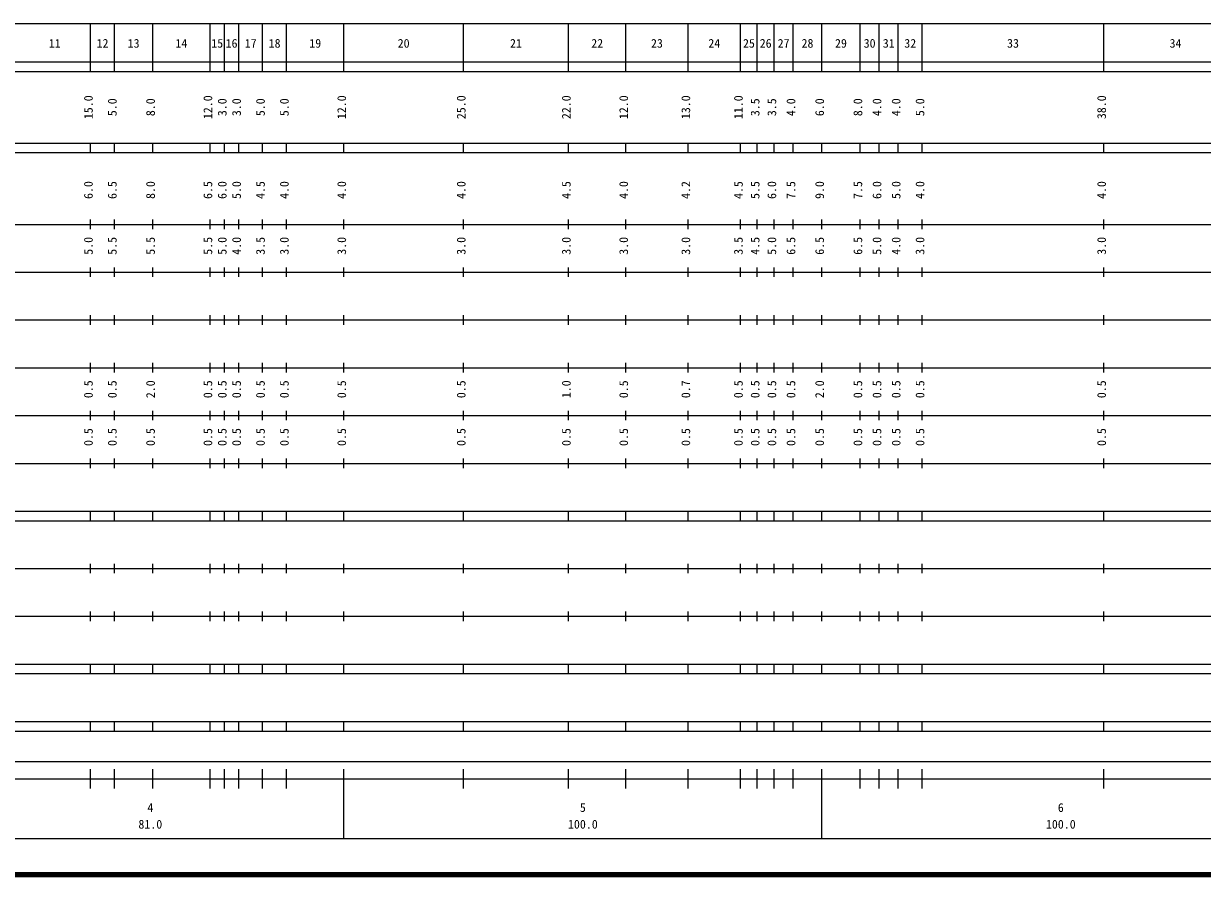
# Model space of a CAD drawing. Units: millimetres on the paper, enlarged 1000 times. Extents: x 40000 to 680000, y 20000 to 380000.
# Drawn here: x 300978 to 547632, y 20000 to 198000 of the extents above; entities that cross this region are included whole.
import ezdxf
from ezdxf.enums import TextEntityAlignment as Align

# ---------------------------------------------------------------- set-up
doc = ezdxf.new("R2010")
doc.units = ezdxf.units.MM
doc.header["$LTSCALE"] = 1000
doc.layers.add('M-TTL', color=2, linetype='Continuous', lineweight=140)
doc.layers.add('M-TTL-BAND', color=7, linetype='Continuous', lineweight=13)
doc.styles.add('ＭＳ ゴシック', font='')
doc.styles.get('ＭＳ ゴシック').set_extended_font_data('MS Gothic')

msp = doc.modelspace()

# ---------------------------------------------------------------- linework, layer by layer
at = {"layer": 'M-TTL'}
msp.add_line((40000, 20000), (680000, 20000), dxfattribs=at)
at = {"layer": 'M-TTL-BAND'}
for p, q in [((68000, 198000), (579000, 198000)), ((315000, 188000), (315000, 198000)), ((320000, 188000), (320000, 198000)), ((328000, 188000), (328000, 198000)), ((340000, 188000), (340000, 198000)), ((343000, 188000), (343000, 198000)), ((346000, 188000), (346000, 198000)), ((351000, 188000), (351000, 198000)), ((356000, 188000), (356000, 198000)), ((368000, 188000), (368000, 198000)), ((393000, 188000), (393000, 198000)), ((415000, 188000), (415000, 198000)), ((427000, 188000), (427000, 198000)), ((440000, 188000), (440000, 198000)), ((451000, 188000), (451000, 198000)), ((454500, 188000), (454500, 198000)), ((458000, 188000), (458000, 198000)), ((462000, 188000), (462000, 198000)), ((468000, 188000), (468000, 198000)), ((476000, 188000), (476000, 198000)), ((480000, 188000), (480000, 198000)), ((484000, 188000), (484000, 198000)), ((489000, 188000), (489000, 198000)), ((527000, 188000), (527000, 198000)), ((40000, 190000), (579000, 190000)), ((40000, 188000), (579000, 188000)), ((40000, 173000), (579000, 173000)), ((315000, 171000), (315000, 173000)), ((320000, 171000), (320000, 173000)), ((328000, 171000), (328000, 173000)), ((340000, 171000), (340000, 173000)), ((343000, 171000), (343000, 173000)), ((346000, 171000), (346000, 173000)), ((351000, 171000), (351000, 173000)), ((356000, 171000), (356000, 173000)), ((368000, 171000), (368000, 173000)), ((393000, 171000), (393000, 173000)), ((415000, 171000), (415000, 173000)), ((427000, 171000), (427000, 173000)), ((440000, 171000), (440000, 173000)), ((451000, 171000), (451000, 173000)), ((454500, 171000), (454500, 173000)), ((458000, 171000), (458000, 173000)), ((462000, 171000), (462000, 173000)), ((468000, 171000), (468000, 173000)), ((476000, 171000), (476000, 173000)), ((480000, 171000), (480000, 173000)), ((484000, 171000), (484000, 173000)), ((489000, 171000), (489000, 173000)), ((527000, 171000), (527000, 173000)), ((40000, 171000), (579000, 171000)), ((40000, 156000), (579000, 156000)), ((315000, 155000), (315000, 157000)), ((320000, 155000), (320000, 157000)), ((328000, 155000), (328000, 157000)), ((340000, 155000), (340000, 157000)), ((343000, 155000), (343000, 157000)), ((346000, 155000), (346000, 157000)), ((351000, 155000), (351000, 157000)), ((356000, 155000), (356000, 157000)), ((368000, 155000), (368000, 157000)), ((393000, 155000), (393000, 157000)), ((415000, 155000), (415000, 157000)), ((427000, 155000), (427000, 157000)), ((440000, 155000), (440000, 157000)), ((451000, 155000), (451000, 157000)), ((454500, 155000), (454500, 157000)), ((458000, 155000), (458000, 157000)), ((462000, 155000), (462000, 157000)), ((468000, 155000), (468000, 157000)), ((476000, 155000), (476000, 157000)), ((480000, 155000), (480000, 157000)), ((484000, 155000), (484000, 157000)), ((489000, 155000), (489000, 157000)), ((527000, 155000), (527000, 157000)), ((46000, 146000), (579000, 146000)), ((315000, 145000), (315000, 147000)), ((320000, 145000), (320000, 147000)), ((328000, 145000), (328000, 147000)), ((340000, 145000), (340000, 147000)), ((343000, 145000), (343000, 147000)), ((346000, 145000), (346000, 147000)), ((351000, 145000), (351000, 147000)), ((356000, 145000), (356000, 147000)), ((368000, 145000), (368000, 147000)), ((393000, 145000), (393000, 147000)), ((415000, 145000), (415000, 147000)), ((427000, 145000), (427000, 147000)), ((440000, 145000), (440000, 147000)), ((451000, 145000), (451000, 147000)), ((454500, 145000), (454500, 147000)), ((458000, 145000), (458000, 147000)), ((462000, 145000), (462000, 147000)), ((468000, 145000), (468000, 147000)), ((476000, 145000), (476000, 147000)), ((480000, 145000), (480000, 147000)), ((484000, 145000), (484000, 147000)), ((489000, 145000), (489000, 147000)), ((527000, 145000), (527000, 147000)), ((52000, 136000), (579000, 136000)), ((315000, 135000), (315000, 137000)), ((320000, 135000), (320000, 137000)), ((328000, 135000), (328000, 137000)), ((340000, 135000), (340000, 137000)), ((343000, 135000), (343000, 137000)), ((346000, 135000), (346000, 137000)), ((351000, 135000), (351000, 137000)), ((356000, 135000), (356000, 137000)), ((368000, 135000), (368000, 137000)), ((393000, 135000), (393000, 137000)), ((415000, 135000), (415000, 137000)), ((427000, 135000), (427000, 137000)), ((440000, 135000), (440000, 137000)), ((451000, 135000), (451000, 137000)), ((454500, 135000), (454500, 137000)), ((458000, 135000), (458000, 137000)), ((462000, 135000), (462000, 137000)), ((468000, 135000), (468000, 137000)), ((476000, 135000), (476000, 137000)), ((480000, 135000), (480000, 137000)), ((484000, 135000), (484000, 137000)), ((489000, 135000), (489000, 137000)), ((527000, 135000), (527000, 137000)), ((46000, 126000), (579000, 126000)), ((315000, 125000), (315000, 127000)), ((320000, 125000), (320000, 127000)), ((328000, 125000), (328000, 127000)), ((340000, 125000), (340000, 127000)), ((343000, 125000), (343000, 127000)), ((346000, 125000), (346000, 127000)), ((351000, 125000), (351000, 127000)), ((356000, 125000), (356000, 127000)), ((368000, 125000), (368000, 127000)), ((393000, 125000), (393000, 127000)), ((415000, 125000), (415000, 127000)), ((427000, 125000), (427000, 127000)), ((440000, 125000), (440000, 127000)), ((451000, 125000), (451000, 127000)), ((454500, 125000), (454500, 127000)), ((458000, 125000), (458000, 127000)), ((462000, 125000), (462000, 127000)), ((468000, 125000), (468000, 127000)), ((476000, 125000), (476000, 127000)), ((480000, 125000), (480000, 127000)), ((484000, 125000), (484000, 127000)), ((489000, 125000), (489000, 127000)), ((527000, 125000), (527000, 127000)), ((52000, 116000), (579000, 116000)), ((315000, 115000), (315000, 117000)), ((320000, 115000), (320000, 117000)), ((328000, 115000), (328000, 117000)), ((340000, 115000), (340000, 117000)), ((343000, 115000), (343000, 117000)), ((346000, 115000), (346000, 117000)), ((351000, 115000), (351000, 117000)), ((356000, 115000), (356000, 117000)), ((368000, 115000), (368000, 117000)), ((393000, 115000), (393000, 117000)), ((415000, 115000), (415000, 117000)), ((427000, 115000), (427000, 117000)), ((440000, 115000), (440000, 117000)), ((451000, 115000), (451000, 117000)), ((454500, 115000), (454500, 117000)), ((458000, 115000), (458000, 117000)), ((462000, 115000), (462000, 117000)), ((468000, 115000), (468000, 117000)), ((476000, 115000), (476000, 117000)), ((480000, 115000), (480000, 117000)), ((484000, 115000), (484000, 117000)), ((489000, 115000), (489000, 117000)), ((527000, 115000), (527000, 117000)), ((315000, 105000), (315000, 107000)), ((320000, 105000), (320000, 107000)), ((328000, 105000), (328000, 107000)), ((340000, 105000), (340000, 107000)), ((343000, 105000), (343000, 107000)), ((346000, 105000), (346000, 107000)), ((351000, 105000), (351000, 107000)), ((356000, 105000), (356000, 107000)), ((368000, 105000), (368000, 107000)), ((393000, 105000), (393000, 107000)), ((415000, 105000), (415000, 107000)), ((427000, 105000), (427000, 107000)), ((440000, 105000), (440000, 107000)), ((451000, 105000), (451000, 107000)), ((454500, 105000), (454500, 107000)), ((458000, 105000), (458000, 107000)), ((462000, 105000), (462000, 107000)), ((468000, 105000), (468000, 107000)), ((476000, 105000), (476000, 107000)), ((480000, 105000), (480000, 107000)), ((484000, 105000), (484000, 107000)), ((489000, 105000), (489000, 107000)), ((527000, 105000), (527000, 107000)), ((46000, 106000), (579000, 106000)), ((40000, 96000), (579000, 96000)), ((40000, 94000), (579000, 94000)), ((315000, 94000), (315000, 96000)), ((320000, 94000), (320000, 96000)), ((328000, 94000), (328000, 96000)), ((340000, 94000), (340000, 96000)), ((343000, 94000), (343000, 96000)), ((346000, 94000), (346000, 96000)), ((351000, 94000), (351000, 96000)), ((356000, 94000), (356000, 96000)), ((368000, 94000), (368000, 96000)), ((393000, 94000), (393000, 96000)), ((415000, 94000), (415000, 96000)), ((427000, 94000), (427000, 96000)), ((440000, 94000), (440000, 96000)), ((451000, 94000), (451000, 96000)), ((454500, 94000), (454500, 96000)), ((458000, 94000), (458000, 96000)), ((462000, 94000), (462000, 96000)), ((468000, 94000), (468000, 96000)), ((476000, 94000), (476000, 96000)), ((480000, 94000), (480000, 96000)), ((484000, 94000), (484000, 96000)), ((489000, 94000), (489000, 96000)), ((527000, 94000), (527000, 96000)), ((49000, 84000), (579000, 84000)), ((315000, 83000), (315000, 85000)), ((320000, 83000), (320000, 85000)), ((328000, 83000), (328000, 85000)), ((340000, 83000), (340000, 85000)), ((343000, 83000), (343000, 85000)), ((346000, 83000), (346000, 85000)), ((351000, 83000), (351000, 85000)), ((356000, 83000), (356000, 85000)), ((368000, 83000), (368000, 85000)), ((393000, 83000), (393000, 85000)), ((415000, 83000), (415000, 85000)), ((427000, 83000), (427000, 85000)), ((440000, 83000), (440000, 85000)), ((451000, 83000), (451000, 85000)), ((454500, 83000), (454500, 85000)), ((458000, 83000), (458000, 85000)), ((462000, 83000), (462000, 85000)), ((468000, 83000), (468000, 85000)), ((476000, 83000), (476000, 85000)), ((480000, 83000), (480000, 85000)), ((484000, 83000), (484000, 85000)), ((489000, 83000), (489000, 85000)), ((527000, 83000), (527000, 85000)), ((40000, 74000), (579000, 74000)), ((315000, 73000), (315000, 75000)), ((320000, 73000), (320000, 75000)), ((328000, 73000), (328000, 75000)), ((340000, 73000), (340000, 75000)), ((343000, 73000), (343000, 75000)), ((346000, 73000), (346000, 75000)), ((351000, 73000), (351000, 75000)), ((356000, 73000), (356000, 75000)), ((368000, 73000), (368000, 75000)), ((393000, 73000), (393000, 75000)), ((415000, 73000), (415000, 75000)), ((427000, 73000), (427000, 75000)), ((440000, 73000), (440000, 75000)), ((451000, 73000), (451000, 75000)), ((454500, 73000), (454500, 75000)), ((458000, 73000), (458000, 75000)), ((462000, 73000), (462000, 75000)), ((468000, 73000), (468000, 75000)), ((476000, 73000), (476000, 75000)), ((480000, 73000), (480000, 75000)), ((484000, 73000), (484000, 75000)), ((489000, 73000), (489000, 75000)), ((527000, 73000), (527000, 75000)), ((40000, 64000), (579000, 64000)), ((40000, 62000), (579000, 62000)), ((315000, 62000), (315000, 64000)), ((320000, 62000), (320000, 64000)), ((328000, 62000), (328000, 64000)), ((340000, 62000), (340000, 64000)), ((343000, 62000), (343000, 64000)), ((346000, 62000), (346000, 64000)), ((351000, 62000), (351000, 64000)), ((356000, 62000), (356000, 64000)), ((368000, 62000), (368000, 64000)), ((393000, 62000), (393000, 64000)), ((415000, 62000), (415000, 64000)), ((427000, 62000), (427000, 64000)), ((440000, 62000), (440000, 64000)), ((451000, 62000), (451000, 64000)), ((454500, 62000), (454500, 64000)), ((458000, 62000), (458000, 64000)), ((462000, 62000), (462000, 64000)), ((468000, 62000), (468000, 64000)), ((476000, 62000), (476000, 64000)), ((480000, 62000), (480000, 64000)), ((484000, 62000), (484000, 64000)), ((489000, 62000), (489000, 64000)), ((527000, 62000), (527000, 64000)), ((40000, 52000), (579000, 52000)), ((315000, 50000), (315000, 52000)), ((320000, 50000), (320000, 52000)), ((328000, 50000), (328000, 52000)), ((340000, 50000), (340000, 52000)), ((343000, 50000), (343000, 52000)), ((346000, 50000), (346000, 52000)), ((351000, 50000), (351000, 52000)), ((356000, 50000), (356000, 52000)), ((368000, 50000), (368000, 52000)), ((393000, 50000), (393000, 52000)), ((415000, 50000), (415000, 52000)), ((427000, 50000), (427000, 52000)), ((440000, 50000), (440000, 52000)), ((451000, 50000), (451000, 52000)), ((454500, 50000), (454500, 52000)), ((458000, 50000), (458000, 52000)), ((462000, 50000), (462000, 52000)), ((468000, 50000), (468000, 52000)), ((476000, 50000), (476000, 52000)), ((480000, 50000), (480000, 52000)), ((484000, 50000), (484000, 52000)), ((489000, 50000), (489000, 52000)), ((527000, 50000), (527000, 52000)), ((40000, 50000), (579000, 50000)), ((69953, 43631), (569205, 43631)), ((315000, 38000), (315000, 42000)), ((320000, 38000), (320000, 42000)), ((328000, 38000), (328000, 42000)), ((340000, 38000), (340000, 42000)), ((343000, 38000), (343000, 42000)), ((346000, 38000), (346000, 42000)), ((351000, 38000), (351000, 42000)), ((356000, 38000), (356000, 42000)), ((368000, 27500), (368000, 42000)), ((393000, 38000), (393000, 42000)), ((415000, 38000), (415000, 42000)), ((427000, 38000), (427000, 42000)), ((440000, 38000), (440000, 42000)), ((451000, 38000), (451000, 42000)), ((454500, 38000), (454500, 42000)), ((458000, 38000), (458000, 42000)), ((462000, 38000), (462000, 42000)), ((468000, 27500), (468000, 42000)), ((476000, 38000), (476000, 42000)), ((480000, 38000), (480000, 42000)), ((484000, 38000), (484000, 42000)), ((489000, 38000), (489000, 42000)), ((527000, 38000), (527000, 42000)), ((40000, 40000), (579000, 40000)), ((68000, 27500), (579000, 27500))]:
    msp.add_line(p, q, dxfattribs=at)

# ---------------------------------------------------------------- texts
at = {"layer": 'M-TTL-BAND', "style": 'ＭＳ ゴシック'}
for s, p in [('11', (307500, 192405)), ('12', (317500, 192405)), ('13', (324000, 192405)), ('14', (334000, 192405)), ('15', (341500, 192405)), ('16', (344500, 192405)), ('17', (348500, 192405)), ('18', (353500, 192405)), ('19', (362000, 192405)), ('20', (380500, 192405)), ('21', (404000, 192405)), ('22', (421000, 192405)), ('23', (433500, 192405)), ('24', (445500, 192405)), ('25', (452750, 192405)), ('26', (456250, 192405)), ('27', (460000, 192405)), ('28', (465000, 192405)), ('29', (472000, 192405)), ('30', (478000, 192405)), ('31', (482000, 192405)), ('32', (486500, 192405)), ('33', (508000, 192405)), ('34', (542000, 192405)), ('4', (327500, 32523)), ('5', (418000, 32523)), ('6', (518000, 32523)), ('81.0', (327500, 29033)), ('100.0', (418000, 29033)), ('100.0', (518000, 29033))]:
    msp.add_text(s, height=1833, dxfattribs=at).set_placement(p, align=Align.BOTTOM_CENTER)
for s, p in [('15.0', (316000, 180500)), ('12.0', (341000, 180500)), ('12.0', (369000, 180500)), ('25.0', (394000, 180500)), ('22.0', (416000, 180500)), ('12.0', (428000, 180500)), ('13.0', (441000, 180500)), ('11.0', (452000, 180500)), ('38.0', (528000, 180500)), ('5.0', (321000, 180500)), ('8.0', (329000, 180500)), ('3.0', (344000, 180500)), ('3.0', (347000, 180500)), ('5.0', (352000, 180500)), ('5.0', (357000, 180500)), ('3.5', (455500, 180500)), ('3.5', (459000, 180500)), ('4.0', (463000, 180500)), ('6.0', (469000, 180500)), ('8.0', (477000, 180500)), ('4.0', (481000, 180500)), ('4.0', (485000, 180500)), ('5.0', (490000, 180500)), ('6.0', (316000, 163174)), ('6.5', (321000, 163174)), ('8.0', (329000, 163174)), ('6.5', (341000, 163174)), ('6.0', (344000, 163174)), ('5.0', (347000, 163174)), ('4.5', (352000, 163174)), ('4.0', (357000, 163174)), ('4.0', (369000, 163174)), ('4.0', (394000, 163174)), ('4.5', (416000, 163174)), ('4.0', (428000, 163174)), ('4.2', (441000, 163174)), ('4.5', (452000, 163174)), ('5.5', (455500, 163174)), ('6.0', (459000, 163174)), ('7.5', (463000, 163174)), ('9.0', (469000, 163174)), ('7.5', (477000, 163174)), ('6.0', (481000, 163174)), ('5.0', (485000, 163174)), ('4.0', (490000, 163174)), ('4.0', (528000, 163174)), ('5.0', (316000, 151500)), ('5.5', (321000, 151500)), ('5.5', (329000, 151500)), ('5.5', (341000, 151500)), ('5.0', (344000, 151500)), ('4.0', (347000, 151500)), ('3.5', (352000, 151500)), ('3.0', (357000, 151500)), ('3.0', (369000, 151500)), ('3.0', (394000, 151500)), ('3.0', (416000, 151500)), ('3.0', (428000, 151500)), ('3.0', (441000, 151500)), ('3.5', (452000, 151500)), ('4.5', (455500, 151500)), ('5.0', (459000, 151500)), ('6.5', (463000, 151500)), ('6.5', (469000, 151500)), ('6.5', (477000, 151500)), ('5.0', (481000, 151500)), ('4.0', (485000, 151500)), ('3.0', (490000, 151500)), ('3.0', (528000, 151500)), ('0.5', (316000, 121500)), ('0.5', (321000, 121500)), ('2.0', (329000, 121500)), ('0.5', (341000, 121500)), ('0.5', (344000, 121500)), ('0.5', (347000, 121500)), ('0.5', (352000, 121500)), ('0.5', (357000, 121500)), ('0.5', (369000, 121500)), ('0.5', (394000, 121500)), ('1.0', (416000, 121500)), ('0.5', (428000, 121500)), ('0.7', (441000, 121500)), ('0.5', (452000, 121500)), ('0.5', (455500, 121500)), ('0.5', (459000, 121500)), ('0.5', (463000, 121500)), ('2.0', (469000, 121500)), ('0.5', (477000, 121500)), ('0.5', (481000, 121500)), ('0.5', (485000, 121500)), ('0.5', (490000, 121500)), ('0.5', (528000, 121500)), ('0.5', (316000, 111500)), ('0.5', (321000, 111500)), ('0.5', (329000, 111500)), ('0.5', (341000, 111500)), ('0.5', (344000, 111500)), ('0.5', (347000, 111500)), ('0.5', (352000, 111500)), ('0.5', (357000, 111500)), ('0.5', (369000, 111500)), ('0.5', (394000, 111500)), ('0.5', (416000, 111500)), ('0.5', (428000, 111500)), ('0.5', (441000, 111500)), ('0.5', (452000, 111500)), ('0.5', (455500, 111500)), ('0.5', (459000, 111500)), ('0.5', (463000, 111500)), ('0.5', (469000, 111500)), ('0.5', (477000, 111500)), ('0.5', (481000, 111500)), ('0.5', (485000, 111500)), ('0.5', (490000, 111500)), ('0.5', (528000, 111500))]:
    msp.add_text(s, height=1833, rotation=90, dxfattribs=at).set_placement(p, align=Align.BOTTOM_CENTER)

doc.saveas('drawing.dxf')
